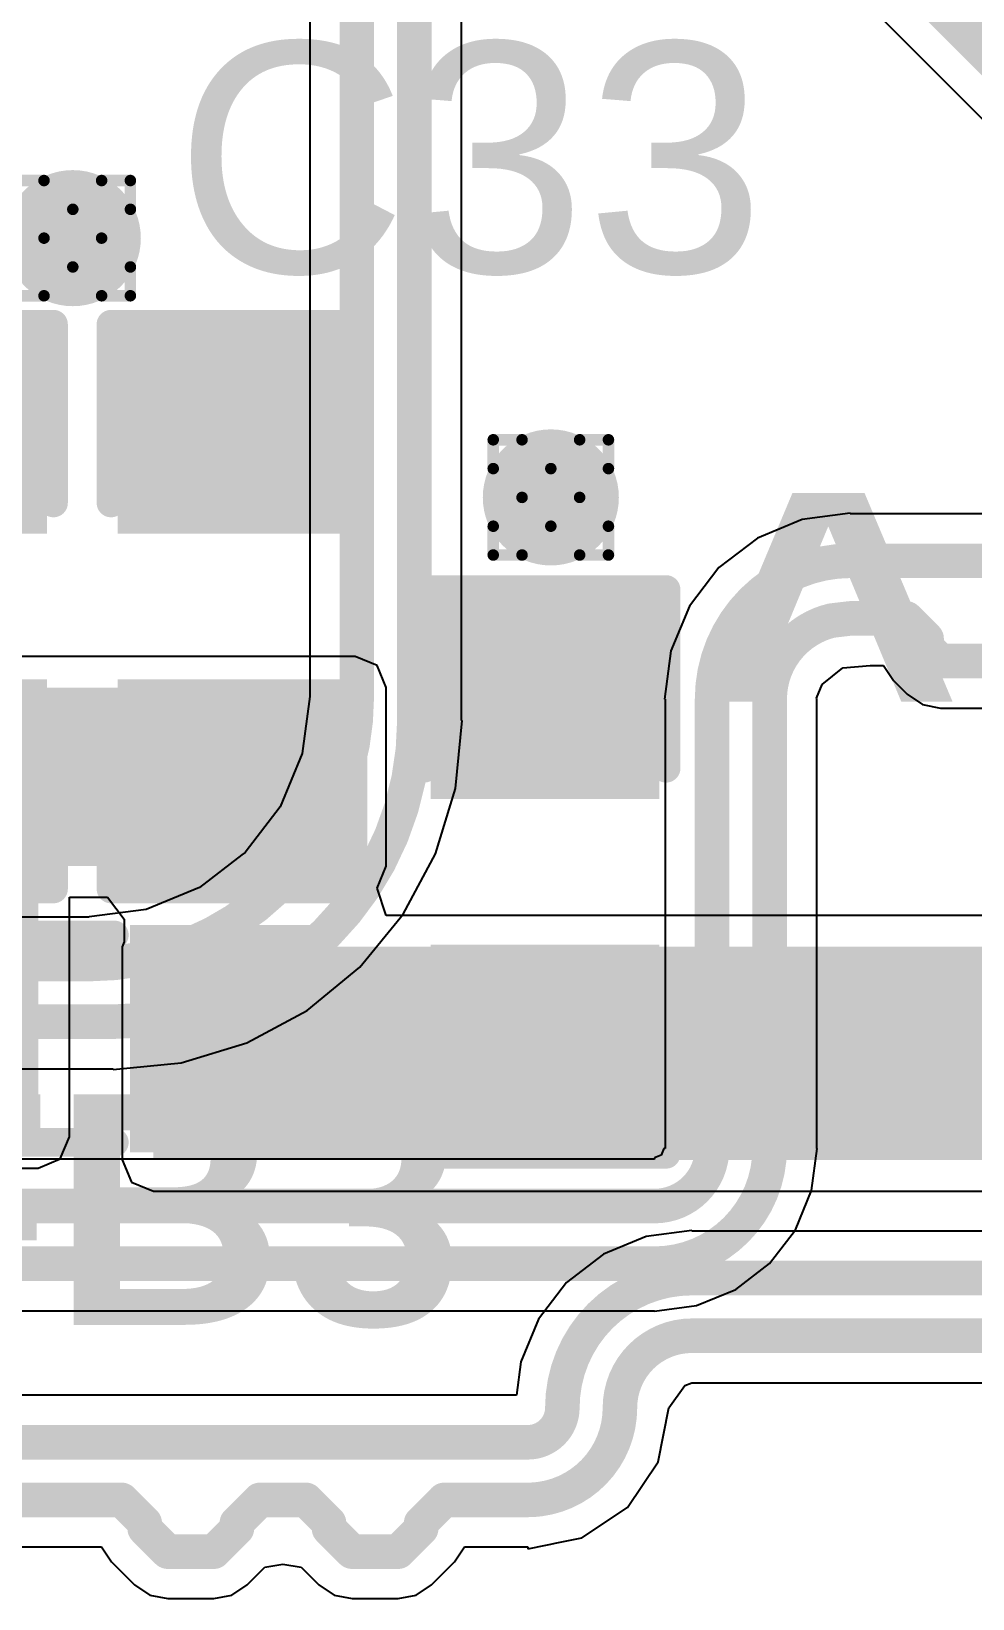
# Model space of a CAD drawing. Header units: inches. Extents: x -0.2 to 17.4, y -0.2 to 2.6.
# Drawn here: x 1.2138 to 1.3772, y 0.2759 to 0.5479 of the extents above; entities that cross this region are included whole.
import ezdxf

# ---------------------------------------------------------------- set-up
doc = ezdxf.new("R2010")
doc.units = ezdxf.units.IN
doc.header["$MEASUREMENT"] = 0
for name, color, linetype in [('Bottom Layer', 5, 'Continuous'), ('Drill Drawing', 1, 'Continuous'), ('Top Layer', 1, 'Continuous'), ('Top Overlay', 2, 'Continuous'), ('Top Paste', 8, 'Continuous'), ('Top Solder', 216, 'Continuous'), ('Via Holes', 16, 'Continuous')]:
    doc.layers.add(name, color=color, linetype=linetype)
doc.styles.add('Arial', font='', dxfattribs={"height": 0.2})
doc.styles.add('Arial_Bold', font='', dxfattribs={"height": 0.2})
doc.styles.get('Arial').set_extended_font_data('Arial')
doc.styles.get('Arial_Bold').set_extended_font_data('Arial', bold=True)

# ---------------------------------------------------------------- blocks, each defined once
blk = doc.blocks.new('IND_0603__1608_M_______75')
at = {"layer": 'Top Layer'}
for points in [[(-0.03937, 0.01574805), (-0.015748, 0.01574805), (-0.015748, -0.01574805), (-0.03937, -0.01574805)], [(0.0157481, 0.01574805), (0.0393701, 0.01574805), (0.0393701, -0.01574805), (0.0157481, -0.01574805)]]:
    blk.add_hatch(color=1, dxfattribs=at).paths.add_polyline_path(points)
at = {"layer": 'Top Paste'}
for points in [[(-0.03937, 0.01574805), (-0.015748, 0.01574805), (-0.015748, -0.01574805), (-0.03937, -0.01574805)], [(0.0157481, 0.01574805), (0.0393701, 0.01574805), (0.0393701, -0.01574805), (0.0157481, -0.01574805)]]:
    blk.add_hatch(color=8, dxfattribs=at).paths.add_polyline_path(points)
at = {"layer": 'Top Solder'}
for points in [[(-0.04337, 0.01974805), (-0.011748, 0.01974805), (-0.011748, -0.01974805), (-0.04337, -0.01974805)], [(0.0117481, 0.01974805), (0.0433701, 0.01974805), (0.0433701, -0.01974805), (0.0117481, -0.01974805)]]:
    blk.add_hatch(color=216, dxfattribs=at).paths.add_polyline_path(points)
at = {"layer": 'Top Overlay'}
for points in [[(-0.008, 0.018, 0.005, 0.005, 0), (0.009, 0.018, 0.005, 0.005, 0)], [(-0.008, -0.018, 0.005, 0.005, 0), (0.009, -0.018, 0.005, 0.005, 0)]]:
    blk.add_lwpolyline(points, format="xyseb", dxfattribs=at)
for points in [[(-0.00925, 0.018, 0.0025, 0.0025, 1), (-0.00675, 0.018, 0.0025, 0.0025, 1)], [(0.00775, 0.018, 0.0025, 0.0025, 1), (0.01025, 0.018, 0.0025, 0.0025, 1)], [(-0.00925, -0.018, 0.0025, 0.0025, 1), (-0.00675, -0.018, 0.0025, 0.0025, 1)], [(0.00775, -0.018, 0.0025, 0.0025, 1), (0.01025, -0.018, 0.0025, 0.0025, 1)]]:
    blk.add_lwpolyline(points, format="xyseb", close=True, dxfattribs=at)
blk = doc.blocks.new('C___0603_89')
at = {"layer": 'Top Layer'}
for points in [[(-0.015, 0.0175), (-0.015, -0.0175), (-0.045, -0.0175), (-0.045, 0.0175)], [(0.045, 0.0175), (0.045, -0.0175), (0.015, -0.0175), (0.015, 0.0175)]]:
    blk.add_hatch(color=1, dxfattribs=at).paths.add_polyline_path(points)
at = {"layer": 'Top Paste'}
for points in [[(-0.015, 0.0175), (-0.015, -0.0175), (-0.045, -0.0175), (-0.045, 0.0175)], [(0.045, 0.0175), (0.045, -0.0175), (0.015, -0.0175), (0.015, 0.0175)]]:
    blk.add_hatch(color=8, dxfattribs=at).paths.add_polyline_path(points)
at = {"layer": 'Top Solder'}
for points in [[(-0.0126378, 0.0198622), (-0.0126378, -0.0198622), (-0.0473622, -0.0198622), (-0.0473622, 0.0198622)], [(0.0473622, 0.0198622), (0.0473622, -0.0198622), (0.0126378, -0.0198622), (0.0126378, 0.0198622)]]:
    blk.add_hatch(color=216, dxfattribs=at).paths.add_polyline_path(points)
at = {"layer": 'Top Overlay'}
for points in [[(-0.049, -0.021, 0.005, 0.005, 0), (-0.049, 0.021, 0.005, 0.005, 0)], [(-0.018, 0.021, 0.005, 0.005, 0), (-0.049, 0.021, 0.005, 0.005, 0)], [(0.049, 0.021, 0.005, 0.005, 0), (0.018, 0.021, 0.005, 0.005, 0)], [(0.049, -0.021, 0.005, 0.005, 0), (0.049, 0.021, 0.005, 0.005, 0)], [(-0.018, -0.021, 0.005, 0.005, 0), (-0.049, -0.021, 0.005, 0.005, 0)], [(0.049, -0.021, 0.005, 0.005, 0), (0.018, -0.021, 0.005, 0.005, 0)]]:
    blk.add_lwpolyline(points, format="xyseb", dxfattribs=at)
for points in [[(-0.05025, 0.021, 0.0025, 0.0025, 1), (-0.04775, 0.021, 0.0025, 0.0025, 1)], [(-0.05025, 0.021, 0.0025, 0.0025, 1), (-0.04775, 0.021, 0.0025, 0.0025, 1)], [(-0.01925, 0.021, 0.0025, 0.0025, 1), (-0.01675, 0.021, 0.0025, 0.0025, 1)], [(0.01675, 0.021, 0.0025, 0.0025, 1), (0.01925, 0.021, 0.0025, 0.0025, 1)], [(0.04775, 0.021, 0.0025, 0.0025, 1), (0.05025, 0.021, 0.0025, 0.0025, 1)], [(0.04775, 0.021, 0.0025, 0.0025, 1), (0.05025, 0.021, 0.0025, 0.0025, 1)], [(-0.05025, -0.021, 0.0025, 0.0025, 1), (-0.04775, -0.021, 0.0025, 0.0025, 1)], [(-0.05025, -0.021, 0.0025, 0.0025, 1), (-0.04775, -0.021, 0.0025, 0.0025, 1)], [(-0.01925, -0.021, 0.0025, 0.0025, 1), (-0.01675, -0.021, 0.0025, 0.0025, 1)], [(0.01675, -0.021, 0.0025, 0.0025, 1), (0.01925, -0.021, 0.0025, 0.0025, 1)], [(0.04775, -0.021, 0.0025, 0.0025, 1), (0.05025, -0.021, 0.0025, 0.0025, 1)], [(0.04775, -0.021, 0.0025, 0.0025, 1), (0.05025, -0.021, 0.0025, 0.0025, 1)]]:
    blk.add_lwpolyline(points, format="xyseb", close=True, dxfattribs=at)
blk = doc.blocks.new('C___0603_90')
at = {"layer": 'Top Layer'}
for points in [[(-0.015, 0.0175), (-0.015, -0.0175), (-0.045, -0.0175), (-0.045, 0.0175)], [(0.045, 0.0175), (0.045, -0.0175), (0.015, -0.0175), (0.015, 0.0175)]]:
    blk.add_hatch(color=1, dxfattribs=at).paths.add_polyline_path(points)
at = {"layer": 'Top Paste'}
for points in [[(-0.015, 0.0175), (-0.015, -0.0175), (-0.045, -0.0175), (-0.045, 0.0175)], [(0.045, 0.0175), (0.045, -0.0175), (0.015, -0.0175), (0.015, 0.0175)]]:
    blk.add_hatch(color=8, dxfattribs=at).paths.add_polyline_path(points)
at = {"layer": 'Top Solder'}
for points in [[(-0.0126378, 0.0198622), (-0.0126378, -0.0198622), (-0.0473622, -0.0198622), (-0.0473622, 0.0198622)], [(0.0473622, 0.0198622), (0.0473622, -0.0198622), (0.0126378, -0.0198622), (0.0126378, 0.0198622)]]:
    blk.add_hatch(color=216, dxfattribs=at).paths.add_polyline_path(points)
at = {"layer": 'Top Overlay'}
for points in [[(-0.018, 0.021, 0.005, 0.005, 0), (-0.049, 0.021, 0.005, 0.005, 0)], [(-0.049, -0.021, 0.005, 0.005, 0), (-0.049, 0.021, 0.005, 0.005, 0)], [(0.049, 0.021, 0.005, 0.005, 0), (0.018, 0.021, 0.005, 0.005, 0)], [(0.049, -0.021, 0.005, 0.005, 0), (0.049, 0.021, 0.005, 0.005, 0)], [(-0.018, -0.021, 0.005, 0.005, 0), (-0.049, -0.021, 0.005, 0.005, 0)], [(0.049, -0.021, 0.005, 0.005, 0), (0.018, -0.021, 0.005, 0.005, 0)]]:
    blk.add_lwpolyline(points, format="xyseb", dxfattribs=at)
for points in [[(-0.05025, 0.021, 0.0025, 0.0025, 1), (-0.04775, 0.021, 0.0025, 0.0025, 1)], [(-0.05025, 0.021, 0.0025, 0.0025, 1), (-0.04775, 0.021, 0.0025, 0.0025, 1)], [(-0.01925, 0.021, 0.0025, 0.0025, 1), (-0.01675, 0.021, 0.0025, 0.0025, 1)], [(0.01675, 0.021, 0.0025, 0.0025, 1), (0.01925, 0.021, 0.0025, 0.0025, 1)], [(0.04775, 0.021, 0.0025, 0.0025, 1), (0.05025, 0.021, 0.0025, 0.0025, 1)], [(0.04775, 0.021, 0.0025, 0.0025, 1), (0.05025, 0.021, 0.0025, 0.0025, 1)], [(-0.05025, -0.021, 0.0025, 0.0025, 1), (-0.04775, -0.021, 0.0025, 0.0025, 1)], [(-0.05025, -0.021, 0.0025, 0.0025, 1), (-0.04775, -0.021, 0.0025, 0.0025, 1)], [(-0.01925, -0.021, 0.0025, 0.0025, 1), (-0.01675, -0.021, 0.0025, 0.0025, 1)], [(0.01675, -0.021, 0.0025, 0.0025, 1), (0.01925, -0.021, 0.0025, 0.0025, 1)], [(0.04775, -0.021, 0.0025, 0.0025, 1), (0.05025, -0.021, 0.0025, 0.0025, 1)], [(0.04775, -0.021, 0.0025, 0.0025, 1), (0.05025, -0.021, 0.0025, 0.0025, 1)]]:
    blk.add_lwpolyline(points, format="xyseb", close=True, dxfattribs=at)
blk = doc.blocks.new('C___0603_91')
at = {"layer": 'Top Layer'}
for points in [[(-0.015, 0.0175), (-0.015, -0.0175), (-0.045, -0.0175), (-0.045, 0.0175)], [(0.045, 0.0175), (0.045, -0.0175), (0.015, -0.0175), (0.015, 0.0175)]]:
    blk.add_hatch(color=1, dxfattribs=at).paths.add_polyline_path(points)
at = {"layer": 'Top Paste'}
for points in [[(-0.015, 0.0175), (-0.015, -0.0175), (-0.045, -0.0175), (-0.045, 0.0175)], [(0.045, 0.0175), (0.045, -0.0175), (0.015, -0.0175), (0.015, 0.0175)]]:
    blk.add_hatch(color=8, dxfattribs=at).paths.add_polyline_path(points)
at = {"layer": 'Top Solder'}
for points in [[(-0.0126378, 0.0198622), (-0.0126378, -0.0198622), (-0.0473622, -0.0198622), (-0.0473622, 0.0198622)], [(0.0473622, 0.0198622), (0.0473622, -0.0198622), (0.0126378, -0.0198622), (0.0126378, 0.0198622)]]:
    blk.add_hatch(color=216, dxfattribs=at).paths.add_polyline_path(points)
at = {"layer": 'Top Overlay'}
for points in [[(-0.049, -0.021, 0.005, 0.005, 0), (-0.049, 0.021, 0.005, 0.005, 0)], [(-0.018, 0.021, 0.005, 0.005, 0), (-0.049, 0.021, 0.005, 0.005, 0)], [(0.049, 0.021, 0.005, 0.005, 0), (0.018, 0.021, 0.005, 0.005, 0)], [(0.049, -0.021, 0.005, 0.005, 0), (0.049, 0.021, 0.005, 0.005, 0)], [(-0.018, -0.021, 0.005, 0.005, 0), (-0.049, -0.021, 0.005, 0.005, 0)], [(0.049, -0.021, 0.005, 0.005, 0), (0.018, -0.021, 0.005, 0.005, 0)]]:
    blk.add_lwpolyline(points, format="xyseb", dxfattribs=at)
for points in [[(-0.05025, 0.021, 0.0025, 0.0025, 1), (-0.04775, 0.021, 0.0025, 0.0025, 1)], [(-0.05025, 0.021, 0.0025, 0.0025, 1), (-0.04775, 0.021, 0.0025, 0.0025, 1)], [(-0.01925, 0.021, 0.0025, 0.0025, 1), (-0.01675, 0.021, 0.0025, 0.0025, 1)], [(0.01675, 0.021, 0.0025, 0.0025, 1), (0.01925, 0.021, 0.0025, 0.0025, 1)], [(0.04775, 0.021, 0.0025, 0.0025, 1), (0.05025, 0.021, 0.0025, 0.0025, 1)], [(0.04775, 0.021, 0.0025, 0.0025, 1), (0.05025, 0.021, 0.0025, 0.0025, 1)], [(-0.05025, -0.021, 0.0025, 0.0025, 1), (-0.04775, -0.021, 0.0025, 0.0025, 1)], [(-0.05025, -0.021, 0.0025, 0.0025, 1), (-0.04775, -0.021, 0.0025, 0.0025, 1)], [(-0.01925, -0.021, 0.0025, 0.0025, 1), (-0.01675, -0.021, 0.0025, 0.0025, 1)], [(0.01675, -0.021, 0.0025, 0.0025, 1), (0.01925, -0.021, 0.0025, 0.0025, 1)], [(0.04775, -0.021, 0.0025, 0.0025, 1), (0.05025, -0.021, 0.0025, 0.0025, 1)], [(0.04775, -0.021, 0.0025, 0.0025, 1), (0.05025, -0.021, 0.0025, 0.0025, 1)]]:
    blk.add_lwpolyline(points, format="xyseb", close=True, dxfattribs=at)

msp = doc.modelspace()

# ---------------------------------------------------------------- hatches: boundary and pattern name
at = {"layer": 'Bottom Layer'}
h = msp.add_hatch(color=5, dxfattribs=at)
edge = h.paths.add_edge_path()
edge.add_arc((1.221, 0.512), 0.011811, 0, 360)
h = msp.add_hatch(color=5, dxfattribs=at)
edge = h.paths.add_edge_path()
edge.add_arc((1.304, 0.467), 0.011811, 0, 360)
at = {"layer": 'Top Layer'}
h = msp.add_hatch(color=1, dxfattribs=at)
edge = h.paths.add_edge_path()
edge.add_arc((1.221, 0.512), 0.011811, 0, 360)
h = msp.add_hatch(color=1, dxfattribs=at)
edge = h.paths.add_edge_path()
edge.add_arc((1.304, 0.467), 0.011811, 0, 360)
for points in [[(1.177, 0.403), (1.27, 0.403), (1.27, 0.434), (1.177, 0.434)], [(1.177, 0.356), (1.215, 0.356), (1.215, 0.434), (1.177, 0.434)], [(1.235, 0.352), (1.416, 0.352), (1.416, 0.389), (1.235, 0.389)]]:
    msp.add_hatch(color=1, dxfattribs=at).paths.add_polyline_path(points)
at = {"layer": 'Via Holes'}
h = msp.add_hatch(color=7, dxfattribs=at)
edge = h.paths.add_edge_path()
edge.add_arc((1.221, 0.512), 0.0059055, 0, 360)
h = msp.add_hatch(color=7, dxfattribs=at)
edge = h.paths.add_edge_path()
edge.add_arc((1.304, 0.467), 0.0059055, 0, 360)

# ---------------------------------------------------------------- linework, layer by layer
at = {"layer": 'Bottom Layer'}
for p, q in [((1.2448009, 0.6668007), (1.4484161, 0.4631856)), ((1.2621504, 0.5781639), (1.2621504, 0.4324492)), ((1.2884638, 0.428307), (1.2884638, 0.5781639)), ((1.3476464, 0.4631763), (1.339862, 0.4599519)), ((1.356, 0.4642761), (1.3476464, 0.4631763)), ((1.356, 0.4641567), (1.356, 0.4642761)), ((1.403164, 0.4641567), (1.356, 0.4641567)), ((1.339862, 0.4599519), (1.3331774, 0.4548227)), ((1.3331774, 0.4548227), (1.3280482, 0.4481381)), ((1.3280482, 0.4481381), (1.3248238, 0.4403537)), ((1.3248238, 0.4403537), (1.323724, 0.4320001)), ((1.3510961, 0.4345328), (1.3547099, 0.4374186)), ((1.3547099, 0.4374186), (1.3594563, 0.4378433)), ((1.3594563, 0.4378433), (1.3617315, 0.4378433)), ((1.3617315, 0.4378433), (1.3634745, 0.4352347)), ((1.3501212, 0.4321792), (1.3510961, 0.4345328)), ((1.3634745, 0.4352347), (1.3658743, 0.432835)), ((1.3658743, 0.432835), (1.3658745, 0.4328347)), ((1.3658745, 0.4328347), (1.3685207, 0.4310666)), ((1.2621346, 0.4324492), (1.2608304, 0.4225427)), ((1.2621504, 0.4324492), (1.2621346, 0.4324492)), ((1.323724, 0.4320001), (1.3238434, 0.4320001)), ((1.3238434, 0.4320001), (1.3238434, 0.354)), ((1.3501568, 0.4320001), (1.3501212, 0.4321792)), ((1.3501568, 0.354), (1.3501568, 0.4320001)), ((1.3685207, 0.4310666), (1.3716422, 0.4304456)), ((1.3716422, 0.4304456), (1.3716427, 0.4304457)), ((1.3716427, 0.4304457), (1.3828417, 0.4304457)), ((1.2874345, 0.416485), (1.2885989, 0.428307)), ((1.2885989, 0.428307), (1.2884638, 0.428307)), ((1.2608304, 0.4225427), (1.2570066, 0.4133114)), ((1.2839862, 0.4051172), (1.2874345, 0.416485)), ((1.2570066, 0.4133114), (1.2509239, 0.4053842)), ((1.2509239, 0.4053842), (1.2503595, 0.4049512)), ((1.2503595, 0.4049512), (1.2429967, 0.3993015)), ((1.2783863, 0.3946407), (1.2839862, 0.4051172)), ((1.2429967, 0.3993015), (1.2337654, 0.3954777)), ((1.2337654, 0.3954777), (1.2238589, 0.3941735)), ((1.2708502, 0.3854579), (1.2783863, 0.3946407)), ((1.2238589, 0.3941577), (1.1748207, 0.3941577)), ((1.2238589, 0.3941735), (1.2238589, 0.3941577)), ((1.2616674, 0.3779218), (1.2708502, 0.3854579)), ((1.2511909, 0.3723219), (1.2616674, 0.3779218)), ((1.2398231, 0.3688736), (1.2511909, 0.3723219)), ((1.1759669, 0.3678443), (1.2280011, 0.3678443)), ((1.2280011, 0.3677092), (1.2398231, 0.3688736)), ((1.2280011, 0.3678443), (1.2280011, 0.3677092)), ((1.3236237, 0.354), (1.3231482, 0.3528519)), ((1.3238434, 0.354), (1.3236237, 0.354)), ((1.3492794, 0.3466905), (1.3502417, 0.354)), ((1.3502417, 0.354), (1.3501568, 0.354)), ((1.3220001, 0.3521567), (1.1759673, 0.3521567)), ((1.3231482, 0.3528519), (1.3220001, 0.3523764)), ((1.3220001, 0.3523764), (1.3220001, 0.3521567)), ((1.346458, 0.3398792), (1.3492794, 0.3466905)), ((1.3419699, 0.3340302), (1.346458, 0.3398792)), ((1.3361209, 0.3295421), (1.3419699, 0.3340302)), ((1.3293096, 0.3267207), (1.3361209, 0.3295421)), ((1.3220001, 0.3257584), (1.3293096, 0.3267207)), ((1.1661142, 0.3258433), (1.3220001, 0.3258433)), ((1.3220001, 0.3258433), (1.3220001, 0.3257584))]:
    msp.add_line(p, q, dxfattribs=at)
for points in [[(1.2556153, 0.6776151, 0.02, 0.02, 0), (1.4592305, 0.474, 0.02, 0.02, 0)], [(1.2703071, 0.4324492, 0.006, 0.006, 0), (1.2703071, 0.5797784, 0.006, 0.006, 0)], [(1.2803071, 0.428307, 0.006, 0.006, 0), (1.2803071, 0.5797784, 0.006, 0.006, 0)], [(1.3320001, 0.4320001, 0.006, 0.006, -0.4142135623730951), (1.356, 0.456, 0.006, 0.006, 0)], [(1.356, 0.456, 0.006, 0.006, 0), (1.4095946, 0.456, 0.006, 0.006, 0)], [(1.3527574, 0.4456193, 0.006, 0.006, 0), (1.356, 0.446, 0.006, 0.006, 0)], [(1.356, 0.446, 0.006, 0.006, 0), (1.3657275, 0.446, 0.006, 0.006, 0)], [(1.3657275, 0.446, 0.006, 0.006, 0), (1.3692422, 0.4424853, 0.006, 0.006, 0)], [(1.3420001, 0.4320001, 0.006, 0.006, -0.284474362832485), (1.3497574, 0.4445311, 0.006, 0.006, 0)], [(1.3497574, 0.4445311, 0.006, 0.006, -0.05717367957040867), (1.3527574, 0.4456193, 0.006, 0.006, 0)], [(1.3692422, 0.4410024, 0.006, 0.006, 0), (1.3692422, 0.4424853, 0.006, 0.006, 0)], [(1.3692422, 0.4410024, 0.006, 0.006, 0), (1.3716422, 0.4386024, 0.006, 0.006, 0)], [(1.3716422, 0.4386024, 0.006, 0.006, 0), (1.3828422, 0.4386024, 0.006, 0.006, 0)], [(1.2703071, 0.4324492, 0.006, 0.006, -0.203716637280042), (1.2560906, 0.3990044, 0.006, 0.006, 0)], [(1.3320001, 0.354, 0.006, 0.006, 0), (1.3320001, 0.4320001, 0.006, 0.006, 0)], [(1.3420001, 0.354, 0.006, 0.006, 0), (1.3420001, 0.4320001, 0.006, 0.006, 0)], [(1.2803071, 0.428307, 0.006, 0.006, -0.4142135623730951), (1.2280011, 0.376001, 0.006, 0.006, 0)], [(1.2560906, 0.3990044, 0.006, 0.006, -0.1941169139898436), (1.2238589, 0.386001, 0.006, 0.006, 0)], [(1.1792, 0.386001, 0.006, 0.006, 0), (1.2238589, 0.386001, 0.006, 0.006, 0)], [(1.1351819, 0.376001, 0.006, 0.006, 0), (1.2280011, 0.376001, 0.006, 0.006, 0)], [(1.3320001, 0.354, 0.006, 0.006, -0.4142135623730951), (1.3220001, 0.344, 0.006, 0.006, 0)], [(1.3420001, 0.354, 0.006, 0.006, -0.4142135623730951), (1.3220001, 0.334, 0.006, 0.006, 0)], [(1.1561494, 0.344, 0.006, 0.006, 0), (1.3220001, 0.344, 0.006, 0.006, 0)], [(1.1561784, 0.334, 0.006, 0.006, 0), (1.3220001, 0.334, 0.006, 0.006, 0)]]:
    msp.add_lwpolyline(points, format="xyseb", dxfattribs=at)
for points in [[(1.3545, 0.456, 0.003, 0.003, 1), (1.3575, 0.456, 0.003, 0.003, 1)], [(1.3545, 0.456, 0.003, 0.003, 1), (1.3575, 0.456, 0.003, 0.003, 1)], [(1.3545, 0.446, 0.003, 0.003, 1), (1.3575, 0.446, 0.003, 0.003, 1)], [(1.3545, 0.446, 0.003, 0.003, 1), (1.3575, 0.446, 0.003, 0.003, 1)], [(1.3642275, 0.446, 0.003, 0.003, 1), (1.3672275, 0.446, 0.003, 0.003, 1)], [(1.3642275, 0.446, 0.003, 0.003, 1), (1.3672275, 0.446, 0.003, 0.003, 1)], [(1.3482574, 0.4445311, 0.003, 0.003, 1), (1.3512574, 0.4445311, 0.003, 0.003, 1)], [(1.3482574, 0.4445311, 0.003, 0.003, 1), (1.3512574, 0.4445311, 0.003, 0.003, 1)], [(1.3512574, 0.4456193, 0.003, 0.003, 1), (1.3542574, 0.4456193, 0.003, 0.003, 1)], [(1.3512574, 0.4456193, 0.003, 0.003, 1), (1.3542574, 0.4456193, 0.003, 0.003, 1)], [(1.3677422, 0.4424853, 0.003, 0.003, 1), (1.3707422, 0.4424853, 0.003, 0.003, 1)], [(1.3677422, 0.4424853, 0.003, 0.003, 1), (1.3707422, 0.4424853, 0.003, 0.003, 1)], [(1.3677422, 0.4410024, 0.003, 0.003, 1), (1.3707422, 0.4410024, 0.003, 0.003, 1)], [(1.3677422, 0.4410024, 0.003, 0.003, 1), (1.3707422, 0.4410024, 0.003, 0.003, 1)], [(1.3701422, 0.4386024, 0.003, 0.003, 1), (1.3731422, 0.4386024, 0.003, 0.003, 1)], [(1.3701422, 0.4386024, 0.003, 0.003, 1), (1.3731422, 0.4386024, 0.003, 0.003, 1)], [(1.2688071, 0.4324492, 0.003, 0.003, 1), (1.2718071, 0.4324492, 0.003, 0.003, 1)], [(1.2688071, 0.4324492, 0.003, 0.003, 1), (1.2718071, 0.4324492, 0.003, 0.003, 1)], [(1.3305001, 0.4320001, 0.003, 0.003, 1), (1.3335001, 0.4320001, 0.003, 0.003, 1)], [(1.3305001, 0.4320001, 0.003, 0.003, 1), (1.3335001, 0.4320001, 0.003, 0.003, 1)], [(1.3405001, 0.4320001, 0.003, 0.003, 1), (1.3435001, 0.4320001, 0.003, 0.003, 1)], [(1.3405001, 0.4320001, 0.003, 0.003, 1), (1.3435001, 0.4320001, 0.003, 0.003, 1)], [(1.2788071, 0.428307, 0.003, 0.003, 1), (1.2818071, 0.428307, 0.003, 0.003, 1)], [(1.2788071, 0.428307, 0.003, 0.003, 1), (1.2818071, 0.428307, 0.003, 0.003, 1)], [(1.2545906, 0.3990044, 0.003, 0.003, 1), (1.2575906, 0.3990044, 0.003, 0.003, 1)], [(1.2545906, 0.3990044, 0.003, 0.003, 1), (1.2575906, 0.3990044, 0.003, 0.003, 1)], [(1.2223589, 0.386001, 0.003, 0.003, 1), (1.2253589, 0.386001, 0.003, 0.003, 1)], [(1.2223589, 0.386001, 0.003, 0.003, 1), (1.2253589, 0.386001, 0.003, 0.003, 1)], [(1.2265011, 0.376001, 0.003, 0.003, 1), (1.2295011, 0.376001, 0.003, 0.003, 1)], [(1.2265011, 0.376001, 0.003, 0.003, 1), (1.2295011, 0.376001, 0.003, 0.003, 1)], [(1.3305001, 0.354, 0.003, 0.003, 1), (1.3335001, 0.354, 0.003, 0.003, 1)], [(1.3305001, 0.354, 0.003, 0.003, 1), (1.3335001, 0.354, 0.003, 0.003, 1)], [(1.3405001, 0.354, 0.003, 0.003, 1), (1.3435001, 0.354, 0.003, 0.003, 1)], [(1.3405001, 0.354, 0.003, 0.003, 1), (1.3435001, 0.354, 0.003, 0.003, 1)], [(1.3205001, 0.344, 0.003, 0.003, 1), (1.3235001, 0.344, 0.003, 0.003, 1)], [(1.3205001, 0.344, 0.003, 0.003, 1), (1.3235001, 0.344, 0.003, 0.003, 1)], [(1.3205001, 0.334, 0.003, 0.003, 1), (1.3235001, 0.334, 0.003, 0.003, 1)], [(1.3205001, 0.334, 0.003, 0.003, 1), (1.3235001, 0.334, 0.003, 0.003, 1)]]:
    msp.add_lwpolyline(points, format="xyseb", close=True, dxfattribs=at)
at = {"layer": 'Drill Drawing'}
for points in [[(1.211, 0.522, 0.002, 0.002, 0), (1.216, 0.522, 0.002, 0.002, 0)], [(1.216, 0.522, 0.002, 0.002, 0), (1.221, 0.517, 0.002, 0.002, 0)], [(1.221, 0.517, 0.002, 0.002, 0), (1.226, 0.522, 0.002, 0.002, 0)], [(1.226, 0.522, 0.002, 0.002, 0), (1.231, 0.522, 0.002, 0.002, 0)], [(1.231, 0.517, 0.002, 0.002, 0), (1.231, 0.522, 0.002, 0.002, 0)], [(1.211, 0.517, 0.002, 0.002, 0), (1.216, 0.512, 0.002, 0.002, 0)], [(1.226, 0.512, 0.002, 0.002, 0), (1.231, 0.517, 0.002, 0.002, 0)], [(1.211, 0.507, 0.002, 0.002, 0), (1.216, 0.512, 0.002, 0.002, 0)], [(1.226, 0.512, 0.002, 0.002, 0), (1.231, 0.507, 0.002, 0.002, 0)], [(1.216, 0.502, 0.002, 0.002, 0), (1.221, 0.507, 0.002, 0.002, 0)], [(1.221, 0.507, 0.002, 0.002, 0), (1.226, 0.502, 0.002, 0.002, 0)], [(1.231, 0.502, 0.002, 0.002, 0), (1.231, 0.507, 0.002, 0.002, 0)], [(1.211, 0.502, 0.002, 0.002, 0), (1.216, 0.502, 0.002, 0.002, 0)], [(1.226, 0.502, 0.002, 0.002, 0), (1.231, 0.502, 0.002, 0.002, 0)], [(1.294, 0.472, 0.002, 0.002, 0), (1.294, 0.477, 0.002, 0.002, 0)], [(1.294, 0.477, 0.002, 0.002, 0), (1.299, 0.477, 0.002, 0.002, 0)], [(1.299, 0.477, 0.002, 0.002, 0), (1.304, 0.472, 0.002, 0.002, 0)], [(1.304, 0.472, 0.002, 0.002, 0), (1.309, 0.477, 0.002, 0.002, 0)], [(1.309, 0.477, 0.002, 0.002, 0), (1.314, 0.477, 0.002, 0.002, 0)], [(1.314, 0.472, 0.002, 0.002, 0), (1.314, 0.477, 0.002, 0.002, 0)], [(1.294, 0.472, 0.002, 0.002, 0), (1.299, 0.467, 0.002, 0.002, 0)], [(1.309, 0.467, 0.002, 0.002, 0), (1.314, 0.472, 0.002, 0.002, 0)], [(1.294, 0.462, 0.002, 0.002, 0), (1.299, 0.467, 0.002, 0.002, 0)], [(1.309, 0.467, 0.002, 0.002, 0), (1.314, 0.462, 0.002, 0.002, 0)], [(1.294, 0.457, 0.002, 0.002, 0), (1.294, 0.462, 0.002, 0.002, 0)], [(1.299, 0.457, 0.002, 0.002, 0), (1.304, 0.462, 0.002, 0.002, 0)], [(1.304, 0.462, 0.002, 0.002, 0), (1.309, 0.457, 0.002, 0.002, 0)], [(1.314, 0.457, 0.002, 0.002, 0), (1.314, 0.462, 0.002, 0.002, 0)], [(1.294, 0.457, 0.002, 0.002, 0), (1.299, 0.457, 0.002, 0.002, 0)], [(1.309, 0.457, 0.002, 0.002, 0), (1.314, 0.457, 0.002, 0.002, 0)]]:
    msp.add_lwpolyline(points, format="xyseb", dxfattribs=at)
for points in [[(1.2155, 0.522, 0.001, 0.001, 1), (1.2165, 0.522, 0.001, 0.001, 1)], [(1.2155, 0.522, 0.001, 0.001, 1), (1.2165, 0.522, 0.001, 0.001, 1)], [(1.2255, 0.522, 0.001, 0.001, 1), (1.2265, 0.522, 0.001, 0.001, 1)], [(1.2255, 0.522, 0.001, 0.001, 1), (1.2265, 0.522, 0.001, 0.001, 1)], [(1.2305, 0.522, 0.001, 0.001, 1), (1.2315, 0.522, 0.001, 0.001, 1)], [(1.2305, 0.522, 0.001, 0.001, 1), (1.2315, 0.522, 0.001, 0.001, 1)], [(1.2205, 0.517, 0.001, 0.001, 1), (1.2215, 0.517, 0.001, 0.001, 1)], [(1.2205, 0.517, 0.001, 0.001, 1), (1.2215, 0.517, 0.001, 0.001, 1)], [(1.2305, 0.517, 0.001, 0.001, 1), (1.2315, 0.517, 0.001, 0.001, 1)], [(1.2305, 0.517, 0.001, 0.001, 1), (1.2315, 0.517, 0.001, 0.001, 1)], [(1.2155, 0.512, 0.001, 0.001, 1), (1.2165, 0.512, 0.001, 0.001, 1)], [(1.2155, 0.512, 0.001, 0.001, 1), (1.2165, 0.512, 0.001, 0.001, 1)], [(1.2255, 0.512, 0.001, 0.001, 1), (1.2265, 0.512, 0.001, 0.001, 1)], [(1.2255, 0.512, 0.001, 0.001, 1), (1.2265, 0.512, 0.001, 0.001, 1)], [(1.2205, 0.507, 0.001, 0.001, 1), (1.2215, 0.507, 0.001, 0.001, 1)], [(1.2205, 0.507, 0.001, 0.001, 1), (1.2215, 0.507, 0.001, 0.001, 1)], [(1.2305, 0.507, 0.001, 0.001, 1), (1.2315, 0.507, 0.001, 0.001, 1)], [(1.2305, 0.507, 0.001, 0.001, 1), (1.2315, 0.507, 0.001, 0.001, 1)], [(1.2155, 0.502, 0.001, 0.001, 1), (1.2165, 0.502, 0.001, 0.001, 1)], [(1.2155, 0.502, 0.001, 0.001, 1), (1.2165, 0.502, 0.001, 0.001, 1)], [(1.2255, 0.502, 0.001, 0.001, 1), (1.2265, 0.502, 0.001, 0.001, 1)], [(1.2255, 0.502, 0.001, 0.001, 1), (1.2265, 0.502, 0.001, 0.001, 1)], [(1.2305, 0.502, 0.001, 0.001, 1), (1.2315, 0.502, 0.001, 0.001, 1)], [(1.2305, 0.502, 0.001, 0.001, 1), (1.2315, 0.502, 0.001, 0.001, 1)], [(1.2935, 0.477, 0.001, 0.001, 1), (1.2945, 0.477, 0.001, 0.001, 1)], [(1.2935, 0.477, 0.001, 0.001, 1), (1.2945, 0.477, 0.001, 0.001, 1)], [(1.2985, 0.477, 0.001, 0.001, 1), (1.2995, 0.477, 0.001, 0.001, 1)], [(1.2985, 0.477, 0.001, 0.001, 1), (1.2995, 0.477, 0.001, 0.001, 1)], [(1.3085, 0.477, 0.001, 0.001, 1), (1.3095, 0.477, 0.001, 0.001, 1)], [(1.3085, 0.477, 0.001, 0.001, 1), (1.3095, 0.477, 0.001, 0.001, 1)], [(1.3135, 0.477, 0.001, 0.001, 1), (1.3145, 0.477, 0.001, 0.001, 1)], [(1.3135, 0.477, 0.001, 0.001, 1), (1.3145, 0.477, 0.001, 0.001, 1)], [(1.2935, 0.472, 0.001, 0.001, 1), (1.2945, 0.472, 0.001, 0.001, 1)], [(1.2935, 0.472, 0.001, 0.001, 1), (1.2945, 0.472, 0.001, 0.001, 1)], [(1.3035, 0.472, 0.001, 0.001, 1), (1.3045, 0.472, 0.001, 0.001, 1)], [(1.3035, 0.472, 0.001, 0.001, 1), (1.3045, 0.472, 0.001, 0.001, 1)], [(1.3135, 0.472, 0.001, 0.001, 1), (1.3145, 0.472, 0.001, 0.001, 1)], [(1.3135, 0.472, 0.001, 0.001, 1), (1.3145, 0.472, 0.001, 0.001, 1)], [(1.2985, 0.467, 0.001, 0.001, 1), (1.2995, 0.467, 0.001, 0.001, 1)], [(1.2985, 0.467, 0.001, 0.001, 1), (1.2995, 0.467, 0.001, 0.001, 1)], [(1.3085, 0.467, 0.001, 0.001, 1), (1.3095, 0.467, 0.001, 0.001, 1)], [(1.3085, 0.467, 0.001, 0.001, 1), (1.3095, 0.467, 0.001, 0.001, 1)], [(1.2935, 0.462, 0.001, 0.001, 1), (1.2945, 0.462, 0.001, 0.001, 1)], [(1.2935, 0.462, 0.001, 0.001, 1), (1.2945, 0.462, 0.001, 0.001, 1)], [(1.3035, 0.462, 0.001, 0.001, 1), (1.3045, 0.462, 0.001, 0.001, 1)], [(1.3035, 0.462, 0.001, 0.001, 1), (1.3045, 0.462, 0.001, 0.001, 1)], [(1.3135, 0.462, 0.001, 0.001, 1), (1.3145, 0.462, 0.001, 0.001, 1)], [(1.3135, 0.462, 0.001, 0.001, 1), (1.3145, 0.462, 0.001, 0.001, 1)], [(1.2935, 0.457, 0.001, 0.001, 1), (1.2945, 0.457, 0.001, 0.001, 1)], [(1.2935, 0.457, 0.001, 0.001, 1), (1.2945, 0.457, 0.001, 0.001, 1)], [(1.2985, 0.457, 0.001, 0.001, 1), (1.2995, 0.457, 0.001, 0.001, 1)], [(1.2985, 0.457, 0.001, 0.001, 1), (1.2995, 0.457, 0.001, 0.001, 1)], [(1.3085, 0.457, 0.001, 0.001, 1), (1.3095, 0.457, 0.001, 0.001, 1)], [(1.3085, 0.457, 0.001, 0.001, 1), (1.3095, 0.457, 0.001, 0.001, 1)], [(1.3135, 0.457, 0.001, 0.001, 1), (1.3145, 0.457, 0.001, 0.001, 1)], [(1.3135, 0.457, 0.001, 0.001, 1), (1.3145, 0.457, 0.001, 0.001, 1)]]:
    msp.add_lwpolyline(points, format="xyseb", close=True, dxfattribs=at)
at = {"layer": 'Top Layer'}
for p, q in [((1.27, 0.439412), (1.177, 0.439412)), ((1.2738269, 0.4378269), (1.27, 0.439412)), ((1.275412, 0.434), (1.2738269, 0.4378269)), ((1.275412, 0.403), (1.275412, 0.434)), ((1.2738269, 0.3991732), (1.275412, 0.403)), ((1.220412, 0.356), (1.220412, 0.397588)), ((1.220412, 0.397588), (1.2270286, 0.397588)), ((1.2270286, 0.397588), (1.2299449, 0.393796)), ((1.2753983, 0.394412), (1.2738269, 0.3991732)), ((1.2299449, 0.393796), (1.229945, 0.3925879)), ((1.229945, 0.3925879), (1.229945, 0.3898619)), ((1.416, 0.394412), (1.2753983, 0.394412)), ((1.229945, 0.3898619), (1.229588, 0.389)), ((1.229588, 0.389), (1.229588, 0.352)), ((1.2188269, 0.3521731), (1.220412, 0.356)), ((1.215, 0.350588), (1.2188269, 0.3521731)), ((1.229588, 0.352), (1.2311731, 0.3481731)), ((1.177, 0.350588), (1.215, 0.350588)), ((1.2311731, 0.3481731), (1.235, 0.346588)), ((1.235, 0.346588), (1.416, 0.346588)), ((1.320538, 0.338715), (1.3131185, 0.3356417)), ((1.3285001, 0.3397632), (1.320538, 0.338715)), ((1.3285001, 0.3396567), (1.3285001, 0.3397632)), ((1.5065928, 0.3396567), (1.3285001, 0.3396567)), ((1.3131185, 0.3356417), (1.3067472, 0.3307529)), ((1.3067472, 0.3307529), (1.3018584, 0.3243816)), ((1.3018584, 0.3243816), (1.2987851, 0.3169621)), ((1.2987851, 0.3169621), (1.2980208, 0.3111567)), ((1.3272945, 0.3128302), (1.3285001, 0.3133296)), ((1.3285001, 0.3133296), (1.3285001, 0.3133433)), ((1.3285001, 0.3133433), (1.5065928, 0.3133433)), ((1.2980208, 0.3111567), (1.2088362, 0.3111567)), ((1.3244703, 0.3089999), (1.3272945, 0.3128302)), ((1.3226076, 0.2996357), (1.3244703, 0.3089999)), ((1.3244703, 0.3089999), (1.3244703, 0.3089999)), ((1.3173031, 0.291697), (1.3226076, 0.2996357)), ((1.3093644, 0.2863925), (1.3173031, 0.291697)), ((1.3047398, 0.2854726), (1.3093644, 0.2863925)), ((1.2088362, 0.2848433), (1.225984, 0.2848433)), ((1.225984, 0.2848433), (1.2277176, 0.2822487)), ((1.287253, 0.2822487), (1.2889866, 0.2848433)), ((1.2889866, 0.2848433), (1.298244, 0.2848433)), ((1.298244, 0.2848433), (1.2999999, 0.2848432)), ((1.2999999, 0.2848432), (1.3, 0.2845296)), ((1.3, 0.2845296), (1.3031257, 0.2851512)), ((1.3031257, 0.2851512), (1.3040099, 0.2853272)), ((1.3040099, 0.2853272), (1.3047396, 0.2854723)), ((1.3047396, 0.2854723), (1.3047398, 0.2854726)), ((1.2277176, 0.2822487), (1.2317174, 0.278249)), ((1.251253, 0.2782487), (1.2543245, 0.2813203)), ((1.2543245, 0.2813203), (1.2574853, 0.2818644)), ((1.2574853, 0.2818644), (1.2606461, 0.2813203)), ((1.2606461, 0.2813203), (1.2637174, 0.278249)), ((1.283253, 0.2782487), (1.2872527, 0.2822485)), ((1.2872527, 0.2822485), (1.287253, 0.2822487)), ((1.2317174, 0.278249), (1.2317176, 0.2782487)), ((1.2317176, 0.2782487), (1.2343639, 0.2764806)), ((1.2486068, 0.2764806), (1.251253, 0.2782487)), ((1.2637174, 0.278249), (1.2637176, 0.2782487)), ((1.2637176, 0.2782487), (1.2663639, 0.2764806)), ((1.2806068, 0.2764806), (1.283253, 0.2782487)), ((1.2343639, 0.2764806), (1.2374853, 0.2758596)), ((1.2374853, 0.2758596), (1.2374858, 0.2758597)), ((1.2374858, 0.2758597), (1.2454848, 0.2758597)), ((1.2454848, 0.2758597), (1.2454853, 0.2758596)), ((1.2454853, 0.2758596), (1.2486068, 0.2764806)), ((1.2663639, 0.2764806), (1.2694853, 0.2758596)), ((1.2694853, 0.2758596), (1.2694858, 0.2758597)), ((1.2694858, 0.2758597), (1.2774848, 0.2758597)), ((1.2774848, 0.2758597), (1.2774853, 0.2758596)), ((1.2774853, 0.2758596), (1.2806068, 0.2764806))]:
    msp.add_line(p, q, dxfattribs=at)
for points in [[(1.3060001, 0.309, 0.006, 0.006, -0.4142135623730951), (1.3285001, 0.3315, 0.006, 0.006, 0)], [(1.3285001, 0.3315, 0.006, 0.006, 0), (1.5065928, 0.3315, 0.006, 0.006, 0)], [(1.3160001, 0.309, 0.006, 0.006, -0.4142135623730951), (1.3285001, 0.3215, 0.006, 0.006, 0)], [(1.3285001, 0.3215, 0.006, 0.006, 0), (1.5065928, 0.3215, 0.006, 0.006, 0)], [(1.3060001, 0.309, 0.006, 0.006, -0.4142135623730951), (1.3000001, 0.303, 0.006, 0.006, 0)], [(1.3160001, 0.309, 0.006, 0.006, -0.3765409263768362), (1.3020792, 0.2931357, 0.006, 0.006, 0)], [(1.2024056, 0.303, 0.006, 0.006, 0), (1.3000001, 0.303, 0.006, 0.006, 0)], [(1.2104848, 0.293, 0.006, 0.006, 0), (1.2294853, 0.293, 0.006, 0.006, 0)], [(1.2294853, 0.293, 0.006, 0.006, 0), (1.2334853, 0.289, 0.006, 0.006, 0)], [(1.2494853, 0.289, 0.006, 0.006, 0), (1.2534853, 0.293, 0.006, 0.006, 0)], [(1.2534853, 0.293, 0.006, 0.006, 0), (1.2614853, 0.293, 0.006, 0.006, 0)], [(1.2614853, 0.293, 0.006, 0.006, 0), (1.2654853, 0.289, 0.006, 0.006, 0)], [(1.2814853, 0.289, 0.006, 0.006, 0), (1.2854853, 0.293, 0.006, 0.006, 0)], [(1.2854853, 0.293, 0.006, 0.006, 0), (1.3000001, 0.293, 0.006, 0.006, 0)], [(1.3020791, 0.2931356, 0.006, 0.006, -0.03258792334792605), (1.3000001, 0.293, 0.006, 0.006, 0)], [(1.3020791, 0.2931356, 0.006, 0.006, 0), (1.3020792, 0.2931356, 0.006, 0.006, 0)], [(1.2334853, 0.2880164, 0.006, 0.006, 0), (1.2334853, 0.289, 0.006, 0.006, 0)], [(1.2494853, 0.2880164, 0.006, 0.006, 0), (1.2494853, 0.289, 0.006, 0.006, 0)], [(1.2654853, 0.2880164, 0.006, 0.006, 0), (1.2654853, 0.289, 0.006, 0.006, 0)], [(1.2814853, 0.2880164, 0.006, 0.006, 0), (1.2814853, 0.289, 0.006, 0.006, 0)], [(1.2334853, 0.2880164, 0.006, 0.006, 0), (1.2374853, 0.2840164, 0.006, 0.006, 0)], [(1.2454853, 0.2840164, 0.006, 0.006, 0), (1.2494853, 0.2880164, 0.006, 0.006, 0)], [(1.2654853, 0.2880164, 0.006, 0.006, 0), (1.2694853, 0.2840164, 0.006, 0.006, 0)], [(1.2774853, 0.2840164, 0.006, 0.006, 0), (1.2814853, 0.2880164, 0.006, 0.006, 0)], [(1.2374853, 0.2840164, 0.006, 0.006, 0), (1.2454853, 0.2840164, 0.006, 0.006, 0)], [(1.2694853, 0.2840164, 0.006, 0.006, 0), (1.2774853, 0.2840164, 0.006, 0.006, 0)]]:
    msp.add_lwpolyline(points, format="xyseb", dxfattribs=at)
for points in [[(1.3270001, 0.3315, 0.003, 0.003, 1), (1.3300001, 0.3315, 0.003, 0.003, 1)], [(1.3270001, 0.3315, 0.003, 0.003, 1), (1.3300001, 0.3315, 0.003, 0.003, 1)], [(1.3270001, 0.3215, 0.003, 0.003, 1), (1.3300001, 0.3215, 0.003, 0.003, 1)], [(1.3270001, 0.3215, 0.003, 0.003, 1), (1.3300001, 0.3215, 0.003, 0.003, 1)], [(1.3045001, 0.309, 0.003, 0.003, 1), (1.3075001, 0.309, 0.003, 0.003, 1)], [(1.3045001, 0.309, 0.003, 0.003, 1), (1.3075001, 0.309, 0.003, 0.003, 1)], [(1.3145001, 0.309, 0.003, 0.003, 1), (1.3175001, 0.309, 0.003, 0.003, 1)], [(1.3145001, 0.309, 0.003, 0.003, 1), (1.3175001, 0.309, 0.003, 0.003, 1)], [(1.2985001, 0.303, 0.003, 0.003, 1), (1.3015001, 0.303, 0.003, 0.003, 1)], [(1.2985001, 0.303, 0.003, 0.003, 1), (1.3015001, 0.303, 0.003, 0.003, 1)], [(1.2279853, 0.293, 0.003, 0.003, 1), (1.2309853, 0.293, 0.003, 0.003, 1)], [(1.2279853, 0.293, 0.003, 0.003, 1), (1.2309853, 0.293, 0.003, 0.003, 1)], [(1.2519853, 0.293, 0.003, 0.003, 1), (1.2549853, 0.293, 0.003, 0.003, 1)], [(1.2519853, 0.293, 0.003, 0.003, 1), (1.2549853, 0.293, 0.003, 0.003, 1)], [(1.2599853, 0.293, 0.003, 0.003, 1), (1.2629853, 0.293, 0.003, 0.003, 1)], [(1.2599853, 0.293, 0.003, 0.003, 1), (1.2629853, 0.293, 0.003, 0.003, 1)], [(1.2839853, 0.293, 0.003, 0.003, 1), (1.2869853, 0.293, 0.003, 0.003, 1)], [(1.2839853, 0.293, 0.003, 0.003, 1), (1.2869853, 0.293, 0.003, 0.003, 1)], [(1.2985001, 0.293, 0.003, 0.003, 1), (1.3015001, 0.293, 0.003, 0.003, 1)], [(1.2985001, 0.293, 0.003, 0.003, 1), (1.3015001, 0.293, 0.003, 0.003, 1)], [(1.3005791, 0.2931356, 0.003, 0.003, 1), (1.3035791, 0.2931356, 0.003, 0.003, 1)], [(1.3005791, 0.2931356, 0.003, 0.003, 1), (1.3035791, 0.2931356, 0.003, 0.003, 1)], [(1.3005792, 0.2931357, 0.003, 0.003, 1), (1.3035792, 0.2931357, 0.003, 0.003, 1)], [(1.3005792, 0.2931356, 0.003, 0.003, 1), (1.3035792, 0.2931356, 0.003, 0.003, 1)], [(1.2319853, 0.289, 0.003, 0.003, 1), (1.2349853, 0.289, 0.003, 0.003, 1)], [(1.2319853, 0.289, 0.003, 0.003, 1), (1.2349853, 0.289, 0.003, 0.003, 1)], [(1.2479853, 0.289, 0.003, 0.003, 1), (1.2509853, 0.289, 0.003, 0.003, 1)], [(1.2479853, 0.289, 0.003, 0.003, 1), (1.2509853, 0.289, 0.003, 0.003, 1)], [(1.2639853, 0.289, 0.003, 0.003, 1), (1.2669853, 0.289, 0.003, 0.003, 1)], [(1.2639853, 0.289, 0.003, 0.003, 1), (1.2669853, 0.289, 0.003, 0.003, 1)], [(1.2799853, 0.289, 0.003, 0.003, 1), (1.2829853, 0.289, 0.003, 0.003, 1)], [(1.2799853, 0.289, 0.003, 0.003, 1), (1.2829853, 0.289, 0.003, 0.003, 1)], [(1.2319853, 0.2880164, 0.003, 0.003, 1), (1.2349853, 0.2880164, 0.003, 0.003, 1)], [(1.2319853, 0.2880164, 0.003, 0.003, 1), (1.2349853, 0.2880164, 0.003, 0.003, 1)], [(1.2479853, 0.2880164, 0.003, 0.003, 1), (1.2509853, 0.2880164, 0.003, 0.003, 1)], [(1.2479853, 0.2880164, 0.003, 0.003, 1), (1.2509853, 0.2880164, 0.003, 0.003, 1)], [(1.2639853, 0.2880164, 0.003, 0.003, 1), (1.2669853, 0.2880164, 0.003, 0.003, 1)], [(1.2639853, 0.2880164, 0.003, 0.003, 1), (1.2669853, 0.2880164, 0.003, 0.003, 1)], [(1.2799853, 0.2880164, 0.003, 0.003, 1), (1.2829853, 0.2880164, 0.003, 0.003, 1)], [(1.2799853, 0.2880164, 0.003, 0.003, 1), (1.2829853, 0.2880164, 0.003, 0.003, 1)], [(1.2359853, 0.2840164, 0.003, 0.003, 1), (1.2389853, 0.2840164, 0.003, 0.003, 1)], [(1.2359853, 0.2840164, 0.003, 0.003, 1), (1.2389853, 0.2840164, 0.003, 0.003, 1)], [(1.2439853, 0.2840164, 0.003, 0.003, 1), (1.2469853, 0.2840164, 0.003, 0.003, 1)], [(1.2439853, 0.2840164, 0.003, 0.003, 1), (1.2469853, 0.2840164, 0.003, 0.003, 1)], [(1.2679853, 0.2840164, 0.003, 0.003, 1), (1.2709853, 0.2840164, 0.003, 0.003, 1)], [(1.2679853, 0.2840164, 0.003, 0.003, 1), (1.2709853, 0.2840164, 0.003, 0.003, 1)], [(1.2759853, 0.2840164, 0.003, 0.003, 1), (1.2789853, 0.2840164, 0.003, 0.003, 1)], [(1.2759853, 0.2840164, 0.003, 0.003, 1), (1.2789853, 0.2840164, 0.003, 0.003, 1)]]:
    msp.add_lwpolyline(points, format="xyseb", close=True, dxfattribs=at)

# ---------------------------------------------------------------- block references
at = {"rotation": 270}
for name, p in [('C___0603_89', (1.1966379, 0.448048)), ('C___0603_90', (1.2486379, 0.448048)), ('C___0603_91', (1.303, 0.402))]:
    msp.add_blockref(name, p, dxfattribs=at)
msp.add_blockref('IND_0603__1608_M_______75', (1.2191969, 0.373048))

# ---------------------------------------------------------------- texts
at = {"layer": 'Top Overlay'}
for s, style, p in [('C33', 'Arial', (1.2386839, 0.5060065)), ('FB3', 'Arial_Bold', (1.183293, 0.3233835))]:
    msp.add_text(s, height=0.04, dxfattribs=dict(at, style=style)).set_placement(p)
at = {"layer": 'Top Overlay', "style": 'Arial_Bold'}
msp.add_text('^ ', height=0.057, rotation=360, dxfattribs=at).set_placement((1.329, 0.410764))

doc.saveas('drawing.dxf')
